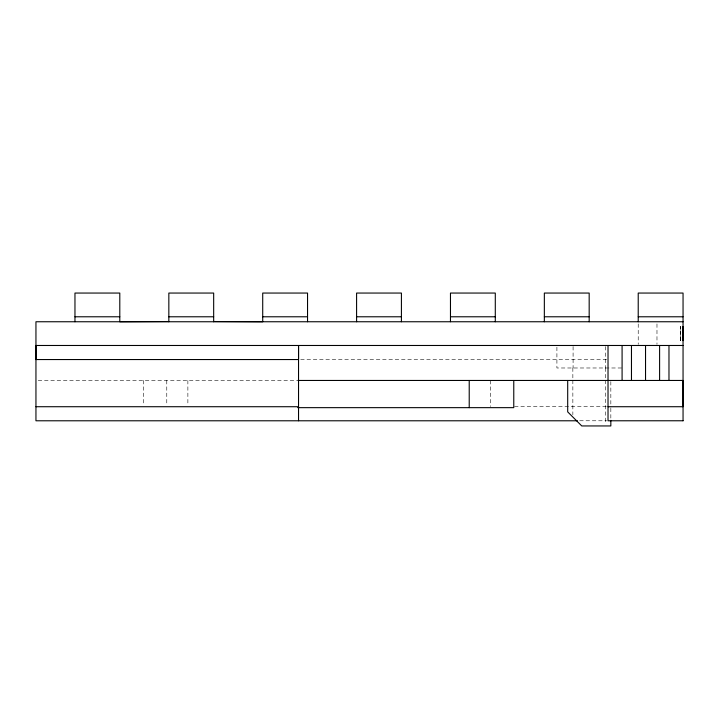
<?xml version="1.0" encoding="UTF-8"?>
<svg xmlns="http://www.w3.org/2000/svg" width="719" height="719" viewBox="0 0 719 719"><rect width="100%" height="100%" fill="white"/><g stroke="black" fill="none" stroke-linecap="round" stroke-linejoin="round"><path stroke-width="0.54" stroke-dasharray="3.6 2.7" d="M680.704 340.653L680.704 326.579L680.704 340.653L680.704 335.44M300.677 359.536L606.899 359.536M621.62 367.984L556.91 367.984L556.91 346.549M38.197 380.459L296.794 380.459M514.534 406.72L606.656 406.72M579.694 420.768L606.656 420.786M680.704 326.579L680.704 331.792M656.977 323.909L656.977 344.401M638.22 323.909L638.22 344.401M610.835 381.573L610.835 407.089M610.835 408.194L610.835 419.285M605.677 367.984L605.677 379.129M605.677 380.243L605.677 423.716M605.443 346.549L605.443 367.984M573.088 346.549L573.088 367.984M572.854 367.984L572.854 379.138M572.854 380.252L572.854 414.809M490.322 380.459L490.322 406.568M187.875 380.459L187.875 405.48M166.772 380.459L166.772 405.48M143.333 380.459L143.333 405.48"/><path stroke-width="1.08" d="M683.041 335.44L683.05 340.653L683.05 326.579L683.05 331.792M608.022 345.479L608.022 420.786L683.05 420.768M168.839 321.519L119.794 321.752L119.794 293.055L74.965 293.055L74.965 321.752M74.965 316.782L119.794 316.782M168.839 316.782L213.669 316.782M262.714 316.782L307.543 316.782M356.588 316.782L401.418 316.782M450.471 316.782L495.292 316.782M544.346 316.782L589.176 316.782M638.22 316.782L683.05 316.782M683.05 321.752L35.95 321.752L35.95 420.786L577.447 420.786M683.05 345.479L35.95 345.479L35.95 359.545L298.538 359.545L298.538 345.479L298.538 420.786M297.729 380.459L683.05 380.459L683.05 406.72L608.022 406.72M35.95 406.72L298.538 406.72M297.729 407.655L513.77 407.655L513.77 380.459M213.669 321.519L262.714 321.752L262.714 293.055L307.543 293.055L307.543 321.752M683.05 420.786L683.05 293.055L638.22 293.055L638.22 321.752M668.976 345.479L668.976 380.459M659.602 345.479L659.602 380.459M645.536 345.479L645.536 380.459M631.471 345.479L631.471 380.459M622.088 345.479L622.088 380.459M610.835 420.399L610.835 425.945L581.761 425.945L567.695 411.879L567.695 380.459M589.176 321.752L589.176 293.055L544.346 293.055L544.346 321.752M495.292 321.752L495.292 293.055L450.471 293.055L450.471 321.752M469.219 380.459L469.219 407.655M401.418 321.752L401.418 293.055L356.588 293.055L356.588 321.752M213.669 321.752L213.669 293.055L168.839 293.055L168.839 321.752"/></g></svg>
